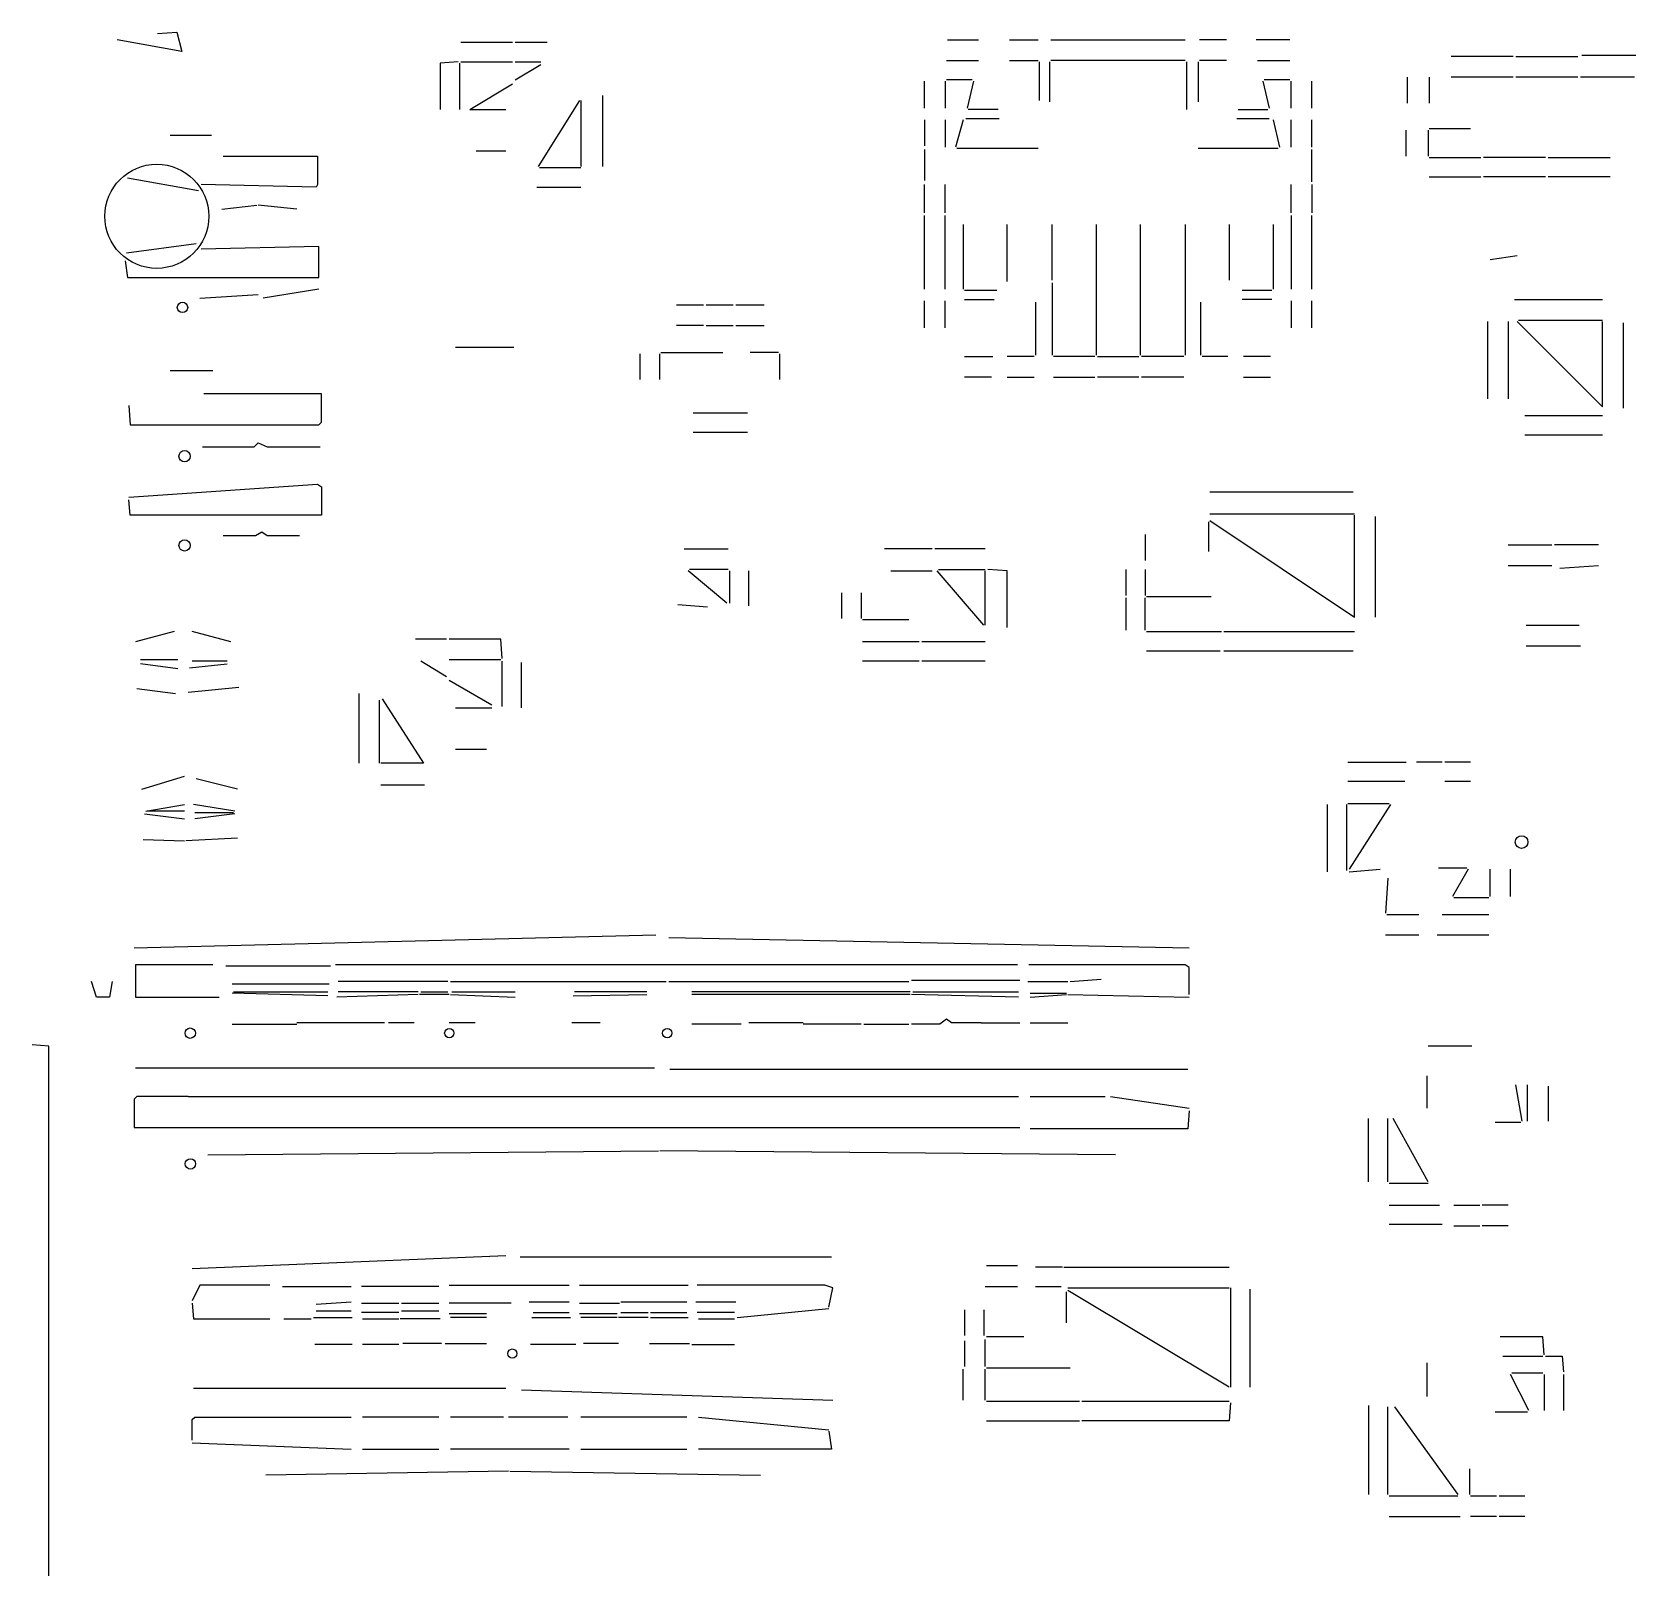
# Model space of a CAD drawing. Header units: millimetres. Extents: x 0 to 1242, y 3 to 1198.
import ezdxf

# ---------------------------------------------------------------- set-up
doc = ezdxf.new("R2010")
doc.units = ezdxf.units.MM
for name, color, linetype in [('P_145', 7, 'Continuous'), ('P_236', 7, 'Continuous'), ('P_23730', 7, 'Continuous'), ('P_720', 7, 'Continuous'), ('P_721', 7, 'Continuous'), ('P_722', 7, 'Continuous'), ('P_723', 7, 'Continuous'), ('P_724', 7, 'Continuous'), ('P_728', 7, 'Continuous'), ('P_729', 7, 'Continuous'), ('P_732', 7, 'Continuous'), ('P_733', 7, 'Continuous'), ('P_734', 7, 'Continuous'), ('P_735', 7, 'Continuous'), ('P_736', 7, 'Continuous'), ('P_738', 7, 'Continuous'), ('P_740', 7, 'Continuous'), ('P_741', 7, 'Continuous'), ('P_742', 7, 'Continuous'), ('P_85737', 7, 'Continuous'), ('UNASSIGNED', 1, 'Continuous')]:
    doc.layers.add(name, color=color, linetype=linetype)

msp = doc.modelspace()

# ---------------------------------------------------------------- linework, layer by layer
at = {"layer": 'P_145'}
for points in [[(1020, 548), (1044, 550)], [(1089, 551), (1111, 551)], [(1050, 543), (1048, 516)], [(1049, 515), (1074, 515)], [(1074, 499), (1048, 499)], [(1115, 413), (1081, 413)], [(1080, 390), (1080, 365)], [(1035, 308), (1035, 357)], [(1050, 308), (1050, 357)], [(1081, 308), (1054, 357)]]:
    msp.add_lwpolyline(points, dxfattribs=at)
at = {"layer": 'P_236'}
for points in [[(1147, 1179), (1099, 1179)], [(1149, 1179), (1197, 1179)], [(1065, 1143), (1065, 1163)], [(1082, 1163), (1082, 1143)], [(1147, 1163), (1099, 1163)], [(1197, 1163), (1149, 1163)], [(1064, 1102), (1064, 1122)], [(1081, 1122), (1081, 1102)], [(1114, 1123), (1082, 1123)], [(991, 1082), (991, 1107)], [(1082, 1101), (1122, 1101)], [(1172, 1101), (1124, 1101)], [(1082, 1086), (1122, 1086)], [(1172, 1086), (1124, 1086)], [(991, 1080), (991, 1058)], [(1129, 1022), (1150, 1025)], [(1127, 974), (1127, 914)], [(1143, 974), (1143, 914)]]:
    msp.add_lwpolyline(points, dxfattribs=at)
at = {"layer": 'P_23730'}
for points in [[(1242, 1180), (1200, 1180)], [(1241, 1163), (1199, 1163)], [(1174, 1101), (1222, 1101)], [(1222, 1086), (1174, 1086)], [(1148, 991), (1216, 991)], [(1150, 974), (1216, 908)], [(1151, 975), (1216, 975)], [(1216, 908), (1216, 974)], [(1232, 973), (1232, 907)]]:
    msp.add_lwpolyline(points, dxfattribs=at)
at = {"layer": 'P_720'}
msp.add_lwpolyline([(97, 1197), (112, 1198), (116, 1183), (66, 1192)], dxfattribs=at)
at = {"layer": 'P_721'}
for points in [[(139, 1118), (107, 1118)], [(148, 1102), (221, 1102), (221, 1080), (220, 1078), (131, 1080)], [(129, 1075), (74, 1085)], [(147, 1061), (174, 1064)], [(205, 1061), (175, 1064)]]:
    msp.add_lwpolyline(points, dxfattribs=at)
msp.add_circle((96.6, 1055.4), 40.3, dxfattribs=at)
at = {"layer": 'P_722'}
for points in [[(72, 1021), (74, 1008), (222, 1008), (222, 1032), (131, 1030)], [(127, 1034), (73, 1027)], [(130, 992), (175, 995)], [(222, 999), (179, 992)], [(107, 936), (140, 936)], [(75, 909), (76, 894), (222, 894), (224, 896), (224, 918), (133, 918)], [(132, 877), (172, 877), (175, 880), (182, 877), (223, 877)]]:
    msp.add_lwpolyline(points, dxfattribs=at)
for centre, radius in [((116.5, 984.9), 4.03), ((118.1, 869.7), 4.39)]:
    msp.add_circle(centre, radius, dxfattribs=at)
at = {"layer": 'P_723'}
for points in [[(75, 838), (221, 848), (224, 846), (224, 824), (76, 824), (75, 836)], [(207, 808), (182, 808), (178, 811), (173, 808), (148, 808)], [(110, 734), (80, 726)], [(154, 726), (124, 734)], [(113, 712), (84, 712)], [(113, 705), (84, 709)], [(122, 706), (151, 709)], [(151, 711), (124, 711)]]:
    msp.add_lwpolyline(points, dxfattribs=at)
msp.add_circle((118.1, 800.7), 4.39, dxfattribs=at)
at = {"layer": 'P_724'}
for points in [[(81, 690), (111, 686)], [(121, 687), (160, 691)], [(253, 686), (253, 632)], [(85, 612), (118, 622)], [(159, 612), (127, 620)], [(304, 615), (270, 615)], [(88, 595), (118, 600)], [(157, 595), (125, 600)], [(87, 593), (118, 589)], [(118, 595), (89, 595)], [(126, 594), (156, 594)], [(157, 593), (126, 589)], [(86, 573), (118, 572)], [(159, 574), (119, 572)], [(140, 476), (80, 476)]]:
    msp.add_lwpolyline(points, dxfattribs=at)
at = {"layer": 'P_728'}
for points in [[(323, 453), (300, 453)], [(324, 453), (374, 451)], [(325, 455), (374, 455)], [(296, 431), (276, 431)], [(343, 431), (323, 431)], [(440, 431), (418, 431)], [(482, 396), (80, 396)], [(121, 374), (81, 374), (79, 372), (79, 350), (765, 350)], [(121, 374), (764, 374)], [(136, 329), (485, 332)], [(124, 241), (367, 251)], [(378, 250), (619, 250)], [(194, 227), (247, 227)], [(315, 227), (255, 227)], [(323, 228), (416, 228)], [(424, 228), (508, 228)], [(247, 215), (220, 213)], [(255, 214), (284, 214)], [(286, 214), (315, 214)], [(371, 214), (323, 214)], [(416, 215), (385, 215)], [(424, 214), (455, 214)], [(507, 215), (456, 215)], [(545, 215), (514, 215)], [(218, 203), (248, 203)], [(247, 208), (220, 208)], [(284, 207), (255, 207)], [(256, 202), (284, 202)], [(316, 202), (285, 202)], [(315, 208), (286, 208)], [(323, 206), (352, 206)], [(352, 203), (324, 203)], [(387, 203), (417, 203)], [(388, 207), (416, 207)], [(424, 206), (453, 206)], [(453, 203), (425, 203)], [(477, 203), (454, 203)], [(456, 207), (477, 207)], [(479, 207), (507, 207)], [(479, 203), (508, 203)], [(544, 207), (515, 207)], [(516, 202), (544, 202)], [(248, 182), (219, 182)], [(284, 182), (256, 182)], [(317, 183), (287, 183)], [(320, 183), (352, 183)], [(421, 182), (386, 182)], [(454, 183), (427, 183)], [(478, 183), (509, 183)], [(315, 126), (256, 126)], [(365, 126), (324, 126)], [(415, 126), (369, 126)]]:
    msp.add_lwpolyline(points, dxfattribs=at)
for centre, radius in [((323.1, 423.2), 3.61), ((371.9, 175.1), 3.55)]:
    msp.add_circle(centre, radius, dxfattribs=at)
at = {"layer": 'P_729'}
for points in [[(1216, 901), (1156, 901)], [(1216, 886), (1156, 886)], [(1143, 801), (1177, 801)], [(1213, 801), (1179, 801)], [(1143, 785), (1177, 785)], [(1183, 783), (1213, 785)], [(1157, 739), (1198, 739)]]:
    msp.add_lwpolyline(points, dxfattribs=at)
at = {"layer": 'P_732'}
for points in [[(747, 998), (722, 998)], [(790, 1004), (790, 948)], [(691, 969), (691, 990)], [(707, 969), (707, 990)], [(722, 991), (745, 991)], [(777, 989), (777, 948)], [(722, 947), (744, 947)], [(776, 947), (755, 947)], [(823, 947), (791, 947)], [(743, 931), (722, 931)], [(755, 931), (776, 931)], [(791, 931), (823, 931)], [(697, 798), (660, 798)], [(738, 798), (699, 798)], [(665, 781), (697, 781)], [(737, 739), (701, 781)], [(702, 782), (738, 782)], [(738, 739), (738, 781)], [(755, 737), (755, 781), (740, 782)], [(847, 782), (847, 762)], [(642, 764), (642, 744)], [(847, 760), (847, 735)], [(862, 735), (862, 760)], [(679, 743), (643, 743)], [(687, 726), (643, 726)], [(738, 726), (689, 726)], [(687, 711), (643, 711)], [(738, 711), (689, 711)]]:
    msp.add_lwpolyline(points, dxfattribs=at)
at = {"layer": 'P_733'}
for points in [[(802, 453), (896, 451)], [(773, 431), (802, 431)], [(773, 374), (831, 374)], [(835, 374), (896, 365)], [(896, 363), (895, 349), (773, 349)], [(763, 243), (739, 243)], [(798, 242), (777, 242)], [(799, 242), (927, 242)], [(738, 227), (763, 227)], [(777, 227), (797, 227)], [(802, 226), (927, 226)], [(927, 149), (802, 224)], [(928, 226), (928, 149)], [(943, 225), (943, 149)], [(801, 199), (801, 223)], [(722, 209), (722, 189)], [(737, 209), (737, 189)], [(768, 188), (739, 188)], [(722, 185), (722, 165)], [(738, 165), (738, 186)], [(739, 164), (804, 164)], [(811, 138), (739, 138)], [(927, 138), (813, 138)], [(928, 137), (927, 123), (813, 123)]]:
    msp.add_lwpolyline(points, dxfattribs=at)
at = {"layer": 'P_734'}
for points in [[(975, 1056), (975, 999)], [(991, 999), (991, 1056)], [(858, 1049), (858, 948)], [(893, 1049), (893, 948)], [(927, 1049), (927, 1006)], [(961, 1049), (961, 999)], [(960, 998), (937, 998)], [(905, 948), (905, 989)], [(960, 991), (937, 991)], [(975, 990), (975, 969)], [(991, 969), (991, 990)], [(825, 947), (857, 947)], [(892, 947), (859, 947)], [(926, 947), (906, 947)], [(959, 947), (938, 947)], [(857, 931), (825, 931)], [(892, 931), (859, 931)], [(938, 931), (959, 931)], [(1023, 842), (912, 842)], [(912, 825), (1024, 825)], [(912, 820), (1024, 745)], [(1024, 745), (1024, 824)], [(1040, 823), (1040, 745)], [(862, 809), (862, 789)], [(911, 819), (911, 796)], [(862, 782), (862, 762)], [(863, 761), (913, 761)], [(863, 734), (921, 734)]]:
    msp.add_lwpolyline(points, dxfattribs=at)
at = {"layer": 'P_735'}
for points in [[(923, 734), (1024, 734)], [(1157, 723), (1199, 723)], [(923, 719), (1023, 719)], [(1019, 633), (1064, 633)], [(1092, 633), (1072, 633)], [(1114, 633), (1094, 633)], [(1063, 618), (1019, 618)], [(1114, 618), (1094, 618)], [(1003, 600), (1003, 548)], [(1018, 600), (1018, 549)], [(1019, 601), (1051, 601)], [(1052, 600), (1020, 550)]]:
    msp.add_lwpolyline(points, dxfattribs=at)
msp.add_circle((1153.5, 571), 4.92, dxfattribs=at)
at = {"layer": 'P_736'}
for points in [[(1112, 550), (1100, 529)], [(1129, 529), (1129, 550)], [(1145, 529), (1145, 550)], [(1101, 528), (1128, 528)], [(1092, 515), (1128, 515)], [(1128, 499), (1088, 499)], [(1154, 355), (1149, 383)], [(1158, 355), (1158, 383)], [(1174, 382), (1174, 355)], [(1153, 354), (1133, 354)]]:
    msp.add_lwpolyline(points, dxfattribs=at)
at = {"layer": 'P_738'}
for points in [[(372, 1190), (332, 1190)], [(399, 1190), (374, 1190)], [(330, 1175), (316, 1174), (316, 1138)], [(331, 1174), (331, 1138)], [(332, 1175), (372, 1175)], [(374, 1175), (394, 1175)], [(374, 1161), (394, 1173)], [(339, 1138), (372, 1158)], [(424, 1145), (392, 1094)], [(425, 1145), (425, 1094)], [(442, 1094), (442, 1149)], [(339, 1138), (367, 1138)], [(344, 1106), (367, 1106)], [(425, 1093), (393, 1093)], [(391, 1078), (425, 1078)], [(499, 987), (520, 987)], [(328, 954), (373, 954)]]:
    msp.add_lwpolyline(points, dxfattribs=at)
at = {"layer": 'P_740'}
for points in [[(709, 1192), (733, 1192)], [(757, 1192), (779, 1192)], [(789, 1192), (893, 1192)], [(925, 1192), (904, 1192)], [(974, 1192), (948, 1192)], [(708, 1176), (733, 1176)], [(757, 1176), (779, 1176)], [(780, 1175), (780, 1145)], [(788, 1175), (788, 1144)], [(893, 1176), (789, 1176)], [(894, 1175), (894, 1138)], [(903, 1175), (903, 1144)], [(925, 1176), (904, 1176)], [(949, 1176), (974, 1176)], [(728, 1161), (708, 1161)], [(729, 1160), (724, 1139)], [(953, 1160), (958, 1139)], [(974, 1161), (954, 1161)], [(975, 1139), (975, 1160)], [(991, 1139), (991, 1160)], [(723, 1131), (749, 1131)], [(748, 1138), (725, 1138)], [(933, 1131), (958, 1131)], [(934, 1138), (957, 1138)], [(961, 1130), (966, 1109)], [(975, 1109), (975, 1130)], [(991, 1109), (991, 1130)], [(779, 1108), (716, 1108)], [(965, 1108), (903, 1108)]]:
    msp.add_lwpolyline(points, dxfattribs=at)
at = {"layer": 'P_741'}
for points in [[(522, 987), (543, 987)], [(545, 987), (567, 987)], [(520, 971), (499, 971)], [(522, 971), (543, 971)], [(545, 971), (567, 971)], [(471, 929), (471, 949)], [(486, 929), (486, 949)], [(487, 950), (535, 950)], [(578, 950), (556, 950)], [(579, 929), (579, 949)], [(554, 903), (512, 903)], [(554, 888), (512, 888)], [(505, 798), (539, 798)], [(538, 756), (508, 781)], [(539, 782), (509, 782)], [(540, 781), (540, 756)], [(555, 754), (555, 781)], [(627, 744), (627, 764)], [(500, 755), (523, 753)]]:
    msp.add_lwpolyline(points, dxfattribs=at)
at = {"layer": 'P_742'}
for points in [[(321, 728), (297, 728)], [(364, 713), (363, 728), (323, 728)], [(321, 699), (301, 711)], [(363, 712), (323, 712)], [(364, 676), (364, 711)], [(379, 675), (379, 710)], [(356, 677), (323, 696)], [(269, 632), (269, 681)], [(271, 682), (303, 632)], [(328, 675), (356, 675)], [(328, 643), (352, 643)], [(303, 632), (270, 632)]]:
    msp.add_lwpolyline(points, dxfattribs=at)
at = {"layer": 'P_85737'}
for points in [[(1051, 307), (1081, 307)], [(1051, 290), (1090, 290)], [(1101, 290), (1121, 290)], [(1143, 290), (1123, 290)], [(1092, 275), (1051, 275)], [(1101, 274), (1121, 274)], [(1143, 274), (1123, 274)], [(1171, 174), (1170, 188), (1137, 188)], [(1080, 168), (1080, 142)], [(1139, 173), (1170, 173)], [(1172, 173), (1185, 173), (1186, 161)], [(1159, 131), (1145, 159)], [(1170, 160), (1146, 160)], [(1171, 159), (1171, 131)], [(1186, 159), (1186, 131)], [(1035, 135), (1035, 66)], [(1050, 66), (1050, 134)], [(1055, 134), (1104, 66)], [(1133, 130), (1158, 130)], [(1113, 86), (1113, 66)], [(1051, 65), (1104, 65)], [(1114, 65), (1134, 65)], [(1136, 65), (1156, 65)], [(1134, 49), (1114, 49)], [(1156, 49), (1136, 49)]]:
    msp.add_lwpolyline(points, dxfattribs=at)
at = {"layer": 'UNASSIGNED'}
for points in [[(691, 1139), (691, 1160)], [(707, 1160), (707, 1139)], [(691, 1130), (691, 1110)], [(707, 1130), (707, 1109)], [(721, 1130), (715, 1109)], [(691, 1107), (691, 1083)], [(691, 1058), (691, 1080)], [(707, 1058), (707, 1080)], [(975, 1058), (975, 1080)], [(691, 999), (691, 1056)], [(707, 999), (707, 1056)], [(721, 1049), (721, 999)], [(755, 1005), (755, 1049)], [(790, 1006), (790, 1049)], [(824, 1049), (824, 948)], [(863, 719), (920, 719)], [(483, 499), (79, 489)], [(896, 489), (493, 497)], [(80, 476), (80, 451), (145, 451)], [(231, 475), (150, 475)], [(763, 476), (235, 476)], [(896, 453), (896, 474), (893, 476), (772, 476)], [(62, 463), (60, 451), (50, 451), (46, 463)], [(230, 461), (155, 461)], [(322, 463), (237, 463)], [(324, 463), (491, 463)], [(493, 463), (679, 463)], [(765, 464), (681, 464)], [(771, 463), (802, 463)], [(804, 463), (828, 465)], [(229, 452), (155, 454)], [(156, 455), (229, 455)], [(299, 453), (236, 451)], [(299, 455), (237, 455)], [(301, 455), (322, 455)], [(419, 452), (476, 453)], [(476, 455), (420, 455)], [(680, 455), (511, 455)], [(680, 453), (511, 453)], [(764, 451), (681, 453)], [(682, 455), (764, 455)], [(773, 454), (801, 454)], [(773, 451), (801, 453)], [(155, 430), (205, 430)], [(250, 431), (205, 431)], [(273, 431), (250, 431)], [(549, 430), (511, 430)], [(597, 431), (555, 431)], [(642, 430), (597, 430)], [(644, 430), (679, 430)], [(735, 431), (712, 431), (708, 434), (703, 430), (681, 430)], [(735, 431), (765, 431)], [(13, 3), (13, 413), (0, 414)], [(895, 395), (494, 395)], [(839, 329), (486, 332)], [(184, 228), (130, 228), (124, 216)], [(617, 211), (620, 226), (614, 228), (515, 228)], [(124, 214), (125, 202), (184, 202)], [(195, 202), (216, 202)], [(546, 203), (617, 210)], [(511, 182), (544, 182)], [(721, 139), (721, 163)], [(738, 139), (738, 163)], [(367, 148), (125, 148)], [(379, 147), (620, 139)], [(124, 108), (124, 124), (126, 126), (247, 126)], [(507, 126), (425, 126)], [(516, 126), (617, 116)], [(617, 115), (619, 101), (516, 101)], [(739, 123), (811, 123)], [(124, 106), (247, 101)], [(256, 101), (315, 101)], [(416, 101), (324, 101)], [(425, 101), (507, 101)], [(369, 84), (181, 81)], [(370, 84), (564, 81)], [(1051, 49), (1106, 49)]]:
    msp.add_lwpolyline(points, dxfattribs=at)
for centre, radius in [((122.5, 423.1), 4.03), ((491.9, 423.2), 3.61), ((122.6, 321.9), 4.03)]:
    msp.add_circle(centre, radius, dxfattribs=at)

doc.saveas('drawing.dxf')
